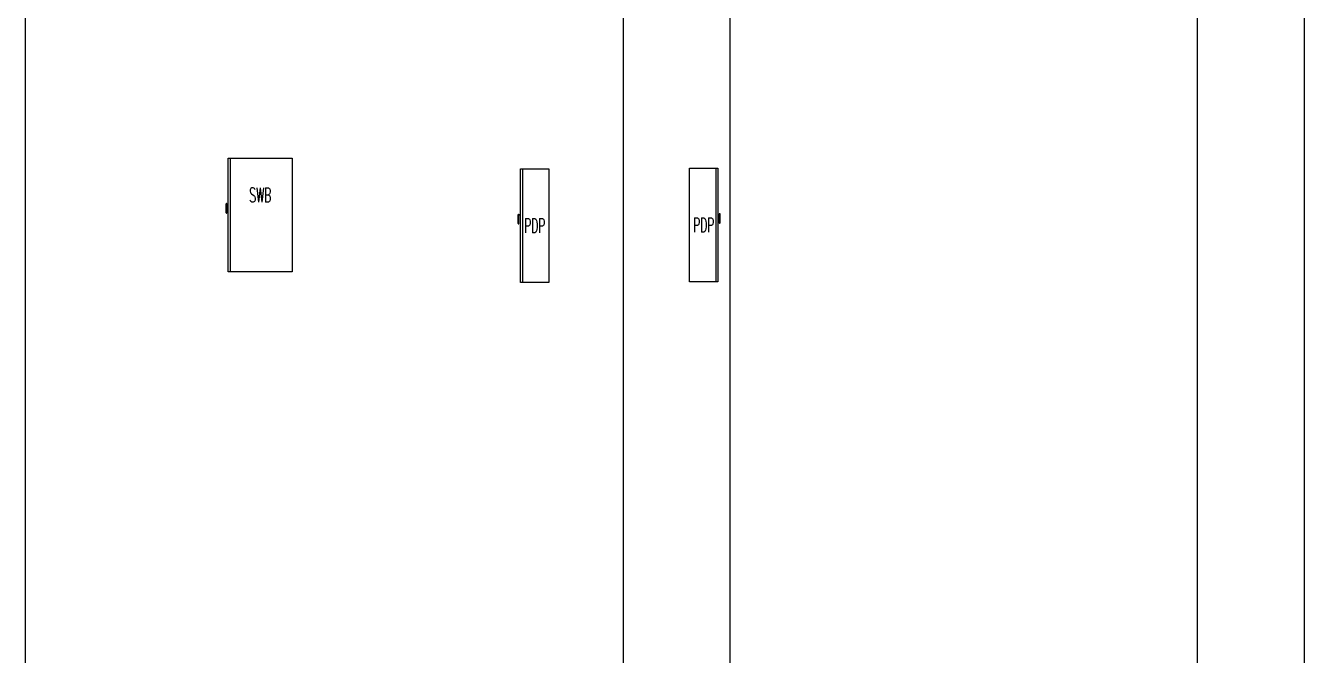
# Model space of a CAD drawing. Header units: millimetres. Extents: x -192235 to 515711, y 45168 to 947868.
# Drawn here: x 149161 to 167122, y 616298 to 625148 of the extents above; entities that cross this region are included whole.
import ezdxf
from ezdxf.enums import TextEntityAlignment as Align

# ---------------------------------------------------------------- set-up
doc = ezdxf.new("R2010")
doc.units = ezdxf.units.MM
doc.header["$LTSCALE"] = 1000
doc.layers.add('e-eq-PDP', color=10, linetype='Continuous')
doc.layers.add('e-eq-SWB', color=130, linetype='Continuous')
doc.styles.add('aa-txt', font='simplex.shx', dxfattribs={"width": 0.7, "bigfont": 'chineset.shx'})

# ---------------------------------------------------------------- blocks, each defined once
blk = doc.blocks.new('PDP-L20-l')
at = {"layer": 'e-eq-PDP'}
for p, q in [((30, 1600), (30, 0)), ((-30, 830), (-30, 955)), ((-20, 830), (-20, 955)), ((0, 952.5), (-20, 952.5)), ((0, 947.5), (-20, 947.5))]:
    blk.add_line(p, q, dxfattribs=at)
blk.add_lwpolyline([(0, 1600), (400, 1600), (400, 0), (0, 0)], close=True, dxfattribs=at)
for centre, start, end in [((-25, 955), 0, 180), ((-25, 830), 180, 0)]:
    blk.add_arc(centre, 5, start, end, dxfattribs=at)
at = {"layer": 'e-eq-PDP', "style": 'aa-txt', "width": 0.55}
blk.add_text('PDP', height=200, dxfattribs=at).set_placement((200, 700), align=Align.CENTER)
blk = doc.blocks.new('PDP-L20-r')
at = {"layer": 'e-eq-PDP'}
for p, q in [((370, 1600), (370, 0)), ((400, 952.5), (420, 952.5)), ((400, 947.5), (420, 947.5)), ((420, 830), (420, 955)), ((430, 830), (430, 955))]:
    blk.add_line(p, q, dxfattribs=at)
blk.add_lwpolyline([(0, 1600), (400, 1600), (400, 0), (0, 0)], close=True, dxfattribs=at)
for centre, start, end in [((425, 955), 0, 180), ((425, 830), 180, 0)]:
    blk.add_arc(centre, 5, start, end, dxfattribs=at)
at = {"layer": 'e-eq-PDP', "style": 'aa-txt', "width": 0.55}
blk.add_text('PDP', height=200, dxfattribs=at).set_placement((200, 700), align=Align.CENTER)
blk = doc.blocks.new('SWB-L20-l')
at = {"layer": 'e-eq-SWB'}
for p, q in [((30, 1600), (30, 0)), ((-30, 830), (-30, 955)), ((-20, 830), (-20, 955)), ((0, 952.5), (-20, 952.5)), ((0, 947.5), (-20, 947.5))]:
    blk.add_line(p, q, dxfattribs=at)
blk.add_lwpolyline([(0, 1600), (900, 1600), (900, 0), (0, 0)], close=True, dxfattribs=at)
for centre, start, end in [((-25, 955), 0, 180), ((-25, 830), 180, 0)]:
    blk.add_arc(centre, 5, start, end, dxfattribs=at)
at = {"layer": 'e-eq-SWB', "style": 'aa-txt', "width": 0.55}
blk.add_text('SWB', height=200, dxfattribs=at).set_placement((450, 980), align=Align.CENTER)

msp = doc.modelspace()

# ---------------------------------------------------------------- linework, layer by layer
for p, q in [((149161, 488079.7429), (149161, 756939.10946)), ((157557, 488079.7429), (157557, 756939.10946)), ((159056.99984, 488079.7429), (159056.99984, 756939.10946)), ((165622.25266, 488079.7429), (165622.25266, 756939.10946)), ((167121.81123, 488079.7429), (167121.81123, 756939.10946))]:
    msp.add_line(p, q)

# ---------------------------------------------------------------- block references
at = {"layer": 'e-eq-PDP'}
for name, p in [('PDP-L20-l', (156109.98836, 621535.83382)), ('PDP-L20-r', (158483.88132, 621545.55574))]:
    msp.add_blockref(name, p, dxfattribs=at)
at = {"layer": 'e-eq-SWB'}
msp.add_blockref('SWB-L20-l', (152006.3608, 621687.03789), dxfattribs=at)

doc.saveas('drawing.dxf')
